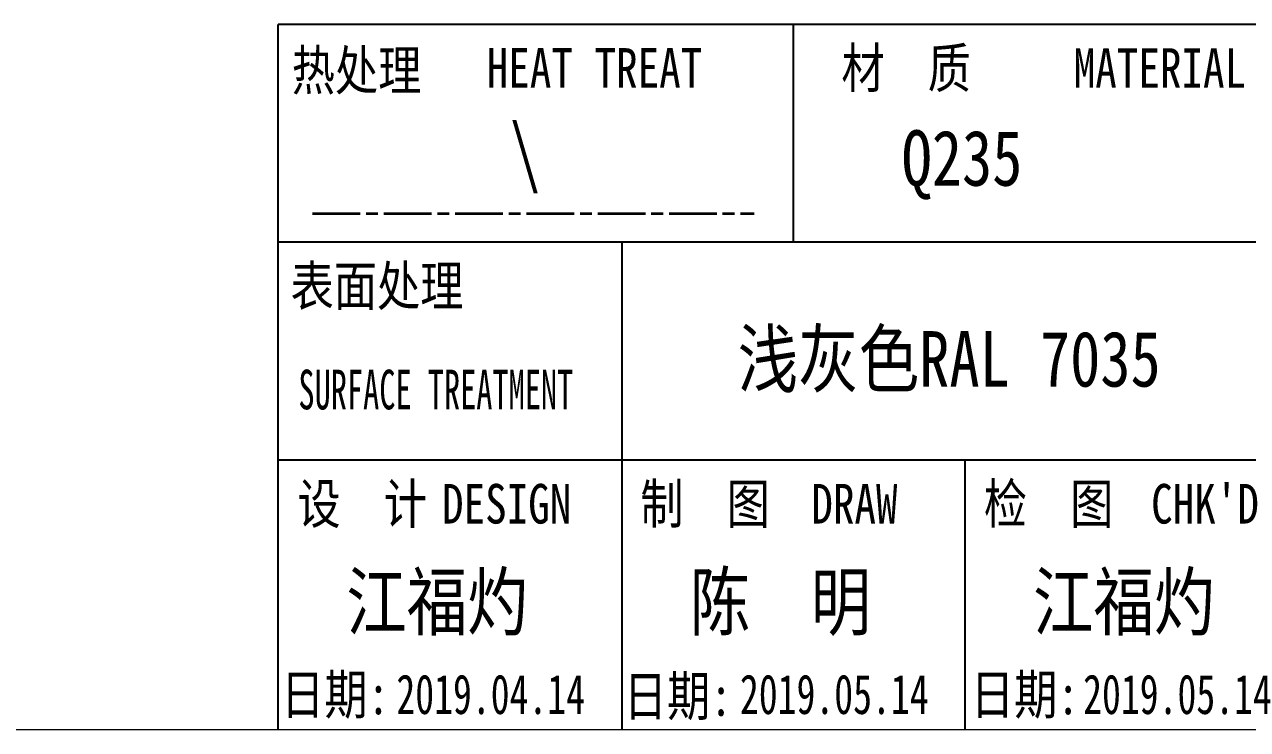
# Model space of a CAD drawing. Header units: millimetres. Extents: x 1333 to 106363, y -60675 to -5704.
# Drawn here: x 11490.1 to 11567.3, y -60487.5 to -60443 of the extents above; entities that cross this region are included whole.
import ezdxf
from ezdxf.enums import TextEntityAlignment as Align

# ---------------------------------------------------------------- set-up
doc = ezdxf.new("R2010")
doc.units = ezdxf.units.MM
doc.header["$LTSCALE"] = 0.5
doc.linetypes.add('AM_ISO08W050x2', pattern=[9, 6, -0.75, 1.5, -0.75])
for name, color, linetype, lineweight in [('图框', 7, 'Continuous', 18), ('热处理', 7, 'Continuous', 20), ('粗点划线', 6, 'AM_ISO08W050x2', 35)]:
    doc.layers.add(name, color=color, linetype=linetype, lineweight=lineweight)
for name, color, linetype in [('图框文字', 7, 'Continuous'), ('材质', 7, 'Continuous'), ('表面处理', 7, 'Continuous')]:
    doc.layers.add(name, color=color, linetype=linetype)
doc.styles.add('国标', font='simfang.ttf', dxfattribs={"width": 0.8})

# ---------------------------------------------------------------- blocks, each defined once
blk = doc.blocks.new('GZDEH零件A3图框V01版')
at = {"layer": '图框', "linetype": 'Continuous'}
blk.add_line((2882.49, -1832.961), (3272.49, -1832.961), dxfattribs=at)
at = {"layer": '图框文字', "color": 7}
blk.add_line((3272.49, -1788.461), (3092.49, -1788.461), dxfattribs=at)
at = {"layer": '图框文字', "color": 9}
for p, q in [((3272.49, -1788.461), (3092.49, -1788.461)), ((3124.99, -1788.461), (3124.99, -1802.211)), ((3181.99, -1802.211), (3092.49, -1802.211)), ((3114.17, -1802.211), (3114.17, -1815.961)), ((3181.99, -1815.961), (3092.49, -1815.961)), ((3114.17, -1815.961), (3114.17, -1832.961)), ((3114.17, -1815.961), (3114.17, -1832.961)), ((3135.83, -1815.961), (3135.83, -1832.961)), ((3135.83, -1815.961), (3135.83, -1832.961))]:
    blk.add_line(p, q, dxfattribs=at)
at = {"layer": '图框文字', "color": 9, "linetype": 'Continuous'}
blk.add_line((3092.49, -1832.961), (3092.49, -1788.461), dxfattribs=at)
at = {"layer": '图框文字', "color": 9, "style": '国标'}
for s, width, p in [('热处理', 0.8, (3093.349, -1792.606)), ('材  质', 0.8, (3128.037, -1792.46)), ('表面处理', 0.8, (3093.275, -1806.208)), ('SURFACE TREATMENT', 0.6, (3093.768, -1812.752)), (' DESIGN', 0.8, (3101.469, -1819.96)), (' DRAW', 0.8, (3124.776, -1819.96)), ("CHK'D", 0.8, (3147.583, -1819.96))]:
    blk.add_text(s, height=2.5, dxfattribs=dict(at, width=width)).set_placement(p)
at = {"layer": '图框文字', "color": 9, "style": '国标', "width": 0.8}
for s, p in [('HEAT TREAT', (3112.454, -1792.456)), ('MATERIAL', (3148.136, -1792.46)), ('设  计', (3097.793, -1819.96)), ('制  图', (3119.431, -1819.96)), ('检  图', (3141.11, -1819.96)), ('日期:', (3096.088, -1831.999)), ('日期:', (3117.713, -1832.097)), ('日期:', (3139.616, -1831.999))]:
    blk.add_text(s, height=2.5, dxfattribs=at).set_placement(p, align=Align.CENTER)
blk = doc.blocks.new('DEH A3')
at = {"layer": '图框'}
blk.add_blockref('GZDEH零件A3图框V01版', (-2857.49, 1846.461), dxfattribs=at)

msp = doc.modelspace()

# ---------------------------------------------------------------- linework, layer by layer
at = {"layer": '粗点划线', "linetype": 'AM_ISO08W050x2'}
msp.add_line((11508.287, -60454.959), (11536.148, -60454.959), dxfattribs=at)

# ---------------------------------------------------------------- block references
at = {"layer": '图框'}
msp.add_blockref('DEH A3', (11271.112, -60501.03), dxfattribs=at)

# ---------------------------------------------------------------- texts
at = {"layer": '图框文字', "color": 3, "style": '国标'}
for s, height, width, p in [('陈  明', 3.5, 0.8, (11532.09, -60481.214)), ('江福灼', 3.5, 0.8, (11510.41, -60481.214)), ('江福灼', 3.5, 0.8, (11553.75, -60481.214)), ('2019.04.14', 2.5, 0.7, (11513.575, -60486.55)), ('2019.05.14', 2.5, 0.7, (11535.255, -60486.55)), ('2019.05.14', 2.5, 0.7, (11556.915, -60486.55))]:
    msp.add_text(s, height=height, dxfattribs=dict(at, width=width)).set_placement(p)
at = {"layer": '材质', "color": 3, "style": '国标', "width": 0.8}
msp.add_text('Q235', height=3.5, dxfattribs=at).set_placement((11549.27, -60453.21), align=Align.CENTER)
at = {"layer": '热处理', "color": 3, "style": '国标', "width": 0.8}
msp.add_text('\\', height=3.5, dxfattribs=at).set_placement((11521.692, -60452.834), align=Align.CENTER)
at = {"layer": '表面处理', "color": 3, "style": '国标', "width": 0.8}
msp.add_text('浅灰色RAL 7035 ', height=3.5, dxfattribs=at).set_placement((11549.412, -60465.887), align=Align.CENTER)

doc.saveas('drawing.dxf')
